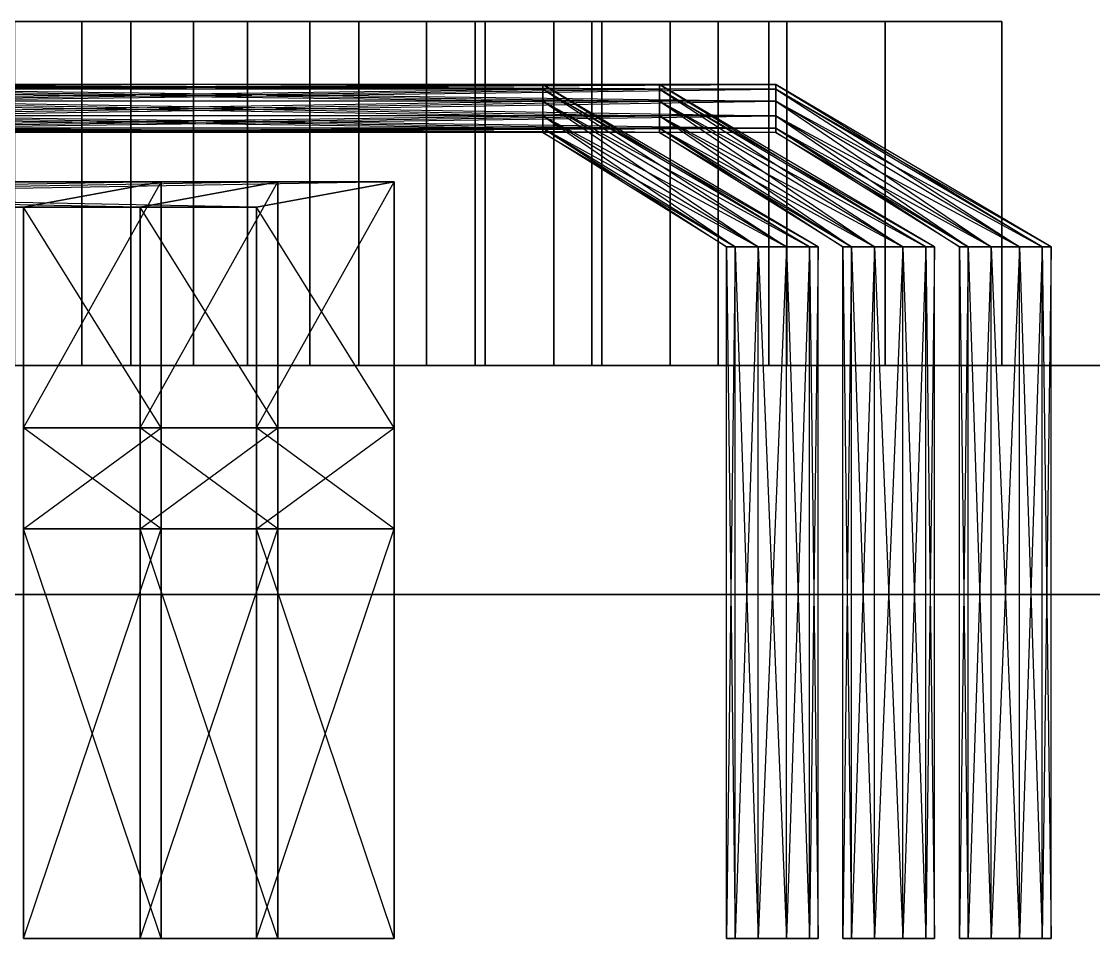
# Model space of a CAD drawing. Extents: x -2 to 217, y -2 to 10.
# Drawn here: x 198.086 to 202.761, y -2 to 2 of the extents above; entities that cross this region are included whole.
import ezdxf

# ---------------------------------------------------------------- set-up
doc = ezdxf.new("R2010")
doc.units = 0
doc.layers.add('UB3D', color=1, linetype='CONTINUOUS')

msp = doc.modelspace()

# ---------------------------------------------------------------- linework, layer by layer
at = {"layer": 'UB3D', "color": 251}
for points in [[(201.345166, 0.500101, -72.782168), (195.045166, 0.500101, -72.782168), (195.045166, 2.000101, -72.782168), (201.345166, 2.000101, -72.782168)], [(195.045166, 0.500101, -62.682168), (201.345166, 0.500101, -62.682168), (201.345166, 2.000101, -62.682168), (195.045166, 2.000101, -62.682168)], [(201.345166, 2.000101, -62.682168), (195.045166, 2.000101, -62.682168), (195.045166, 2.000101, -72.782168)], [(201.345166, 2.000101, -62.682168), (195.045166, 2.000101, -72.782168), (201.345166, 2.000101, -72.782168)], [(201.853166, 0.500101, -35.698168), (195.553166, 0.500101, -35.698168), (195.553166, 2.000101, -35.698168), (201.853166, 2.000101, -35.698168)], [(195.553166, 0.500101, -25.598168), (201.853166, 0.500101, -25.598168), (201.853166, 2.000101, -25.598168), (195.553166, 2.000101, -25.598168)], [(201.853166, 2.000101, -25.598168), (195.553166, 2.000101, -25.598168), (195.553166, 2.000101, -35.698168)], [(201.853166, 2.000101, -25.598168), (195.553166, 2.000101, -35.698168), (201.853166, 2.000101, -35.698168)], [(201.853166, 0.500101, 3.417832), (195.553166, 0.500101, 3.417832), (195.553166, 2.000101, 3.417832), (201.853166, 2.000101, 3.417832)], [(195.553166, 0.500101, 13.517832), (201.853166, 0.500101, 13.517832), (201.853166, 2.000101, 13.517832), (195.553166, 2.000101, 13.517832)], [(201.853166, 2.000101, 13.517832), (195.553166, 2.000101, 13.517832), (195.553166, 2.000101, 3.417832)], [(201.853166, 2.000101, 13.517832), (195.553166, 2.000101, 3.417832), (201.853166, 2.000101, 3.417832)], [(202.361166, 0.500101, 42.533832), (196.061166, 0.500101, 42.533832), (196.061166, 2.000101, 42.533832), (202.361166, 2.000101, 42.533832)], [(196.061166, 0.500101, 52.633832), (202.361166, 0.500101, 52.633832), (202.361166, 2.000101, 52.633832), (196.061166, 2.000101, 52.633832)], [(202.361166, 2.000101, 52.633832), (196.061166, 2.000101, 52.633832), (196.061166, 2.000101, 42.533832)], [(202.361166, 2.000101, 52.633832), (196.061166, 2.000101, 42.533832), (202.361166, 2.000101, 42.533832)], [(198.349678, 2, 49.24729), (198.349678, 0.5, 49.24729), (197.797708, 0.5, 48.69532), (197.797708, 2, 48.69532)], [(197.797708, 2, 46.472346), (197.797708, 0.5, 46.472346), (198.349678, 0.5, 45.920374), (198.349678, 2, 45.920374)], [(198.562864, 2, -28.685984), (198.562864, 0.5, -28.685984), (197.841678, 0.5, -28.98471), (197.841678, 2, -28.98471)], [(197.841678, 2, -32.311626), (197.841678, 0.5, -32.311626), (198.562864, 0.5, -32.61035), (198.562864, 2, -32.61035)], [(198.562864, 2, 10.430016), (198.562864, 0.5, 10.430016), (197.841678, 0.5, 10.13129), (197.841678, 2, 10.13129)], [(197.841678, 2, 6.804374), (197.841678, 0.5, 6.804374), (198.562864, 0.5, 6.50565), (198.562864, 2, 6.50565)], [(198.835468, 2, -65.769984), (198.835468, 0.5, -65.769984), (198.054864, 0.5, -65.769984), (198.054864, 2, -65.769984)], [(198.054864, 2, -69.69435), (198.054864, 0.5, -69.69435), (198.835468, 0.5, -69.69435), (198.835468, 2, -69.69435)], [(199.070864, 2, 49.546016), (199.070864, 0.5, 49.546016), (198.349678, 0.5, 49.24729), (198.349678, 2, 49.24729)], [(198.349678, 2, 45.920374), (198.349678, 0.5, 45.920374), (199.070864, 0.5, 45.62165), (199.070864, 2, 45.62165)], [(199.343468, 2, -28.685984), (199.343468, 0.5, -28.685984), (198.562864, 0.5, -28.685984), (198.562864, 2, -28.685984)], [(198.562864, 2, -32.61035), (198.562864, 0.5, -32.61035), (199.343468, 0.5, -32.61035), (199.343468, 2, -32.61035)], [(199.343468, 2, 10.430016), (199.343468, 0.5, 10.430016), (198.562864, 0.5, 10.430016), (198.562864, 2, 10.430016)], [(198.562864, 2, 6.50565), (198.562864, 0.5, 6.50565), (199.343468, 0.5, 6.50565), (199.343468, 2, 6.50565)], [(199.556652, 2, -66.06871), (199.556652, 0.5, -66.06871), (198.835468, 0.5, -65.769984), (198.835468, 2, -65.769984)], [(198.835468, 2, -69.69435), (198.835468, 0.5, -69.69435), (199.556652, 0.5, -69.395626), (199.556652, 2, -69.395626)], [(199.851468, 2, 49.546016), (199.851468, 0.5, 49.546016), (199.070864, 0.5, 49.546016), (199.070864, 2, 49.546016)], [(199.070864, 2, 45.62165), (199.070864, 0.5, 45.62165), (199.851468, 0.5, 45.62165), (199.851468, 2, 45.62165)], [(200.064652, 2, -28.98471), (200.064652, 0.5, -28.98471), (199.343468, 0.5, -28.685984), (199.343468, 2, -28.685984)], [(199.343468, 2, -32.61035), (199.343468, 0.5, -32.61035), (200.064652, 0.5, -32.311626), (200.064652, 2, -32.311626)], [(200.064652, 2, 10.13129), (200.064652, 0.5, 10.13129), (199.343468, 0.5, 10.430016), (199.343468, 2, 10.430016)], [(199.343468, 2, 6.50565), (199.343468, 0.5, 6.50565), (200.064652, 0.5, 6.804374), (200.064652, 2, 6.804374)], [(200.108624, 2, -66.62068), (200.108624, 0.5, -66.62068), (199.556652, 0.5, -66.06871), (199.556652, 2, -66.06871)], [(199.556652, 2, -69.395626), (199.556652, 0.5, -69.395626), (200.108624, 0.5, -68.843654), (200.108624, 2, -68.843654)], [(200.572652, 2, 49.24729), (200.572652, 0.5, 49.24729), (199.851468, 0.5, 49.546016), (199.851468, 2, 49.546016)], [(199.851468, 2, 45.62165), (199.851468, 0.5, 45.62165), (200.572652, 0.5, 45.920374), (200.572652, 2, 45.920374)], [(200.616624, 2, -29.53668), (200.616624, 0.5, -29.53668), (200.064652, 0.5, -28.98471), (200.064652, 2, -28.98471)], [(200.064652, 2, -32.311626), (200.064652, 0.5, -32.311626), (200.616624, 0.5, -31.759654), (200.616624, 2, -31.759654)], [(200.616624, 2, 9.57932), (200.616624, 0.5, 9.57932), (200.064652, 0.5, 10.13129), (200.064652, 2, 10.13129)], [(200.064652, 2, 6.804374), (200.064652, 0.5, 6.804374), (200.616624, 0.5, 7.356346), (200.616624, 2, 7.356346)], [(200.407348, 2, -67.341866), (200.407348, 0.5, -67.341866), (200.108624, 0.5, -66.62068), (200.108624, 2, -66.62068)], [(200.108624, 2, -68.843654), (200.108624, 0.5, -68.843654), (200.407348, 0.5, -68.12247), (200.407348, 2, -68.12247)], [(200.407348, 2, -68.12247), (200.407348, 0.5, -68.12247), (200.407348, 0.5, -67.341866), (200.407348, 2, -67.341866)], [(201.124624, 2, 48.69532), (201.124624, 0.5, 48.69532), (200.572652, 0.5, 49.24729), (200.572652, 2, 49.24729)], [(200.572652, 2, 45.920374), (200.572652, 0.5, 45.920374), (201.124624, 0.5, 46.472346), (201.124624, 2, 46.472346)], [(200.915348, 2, -30.257866), (200.915348, 0.5, -30.257866), (200.616624, 0.5, -29.53668), (200.616624, 2, -29.53668)], [(200.616624, 2, -31.759654), (200.616624, 0.5, -31.759654), (200.915348, 0.5, -31.03847), (200.915348, 2, -31.03847)], [(200.915348, 2, 8.858134), (200.915348, 0.5, 8.858134), (200.616624, 0.5, 9.57932), (200.616624, 2, 9.57932)], [(200.616624, 2, 7.356346), (200.616624, 0.5, 7.356346), (200.915348, 0.5, 8.07753), (200.915348, 2, 8.07753)], [(200.915348, 2, -31.03847), (200.915348, 0.5, -31.03847), (200.915348, 0.5, -30.257866), (200.915348, 2, -30.257866)], [(200.915348, 2, 8.07753), (200.915348, 0.5, 8.07753), (200.915348, 0.5, 8.858134), (200.915348, 2, 8.858134)], [(201.423348, 2, 47.974134), (201.423348, 0.5, 47.974134), (201.124624, 0.5, 48.69532), (201.124624, 2, 48.69532)], [(201.124624, 2, 46.472346), (201.124624, 0.5, 46.472346), (201.423348, 0.5, 47.19353), (201.423348, 2, 47.19353)], [(201.345166, 0.500101, -62.682168), (201.345166, 0.500101, -72.782168), (201.345166, 2.000101, -72.782168), (201.345166, 2.000101, -62.682168)], [(201.345166, 2.000101, -62.682168), (201.345166, 2.000101, -72.782168), (201.345166, 2.000101, -62.682168)], [(201.423348, 2, 47.19353), (201.423348, 0.5, 47.19353), (201.423348, 0.5, 47.974134), (201.423348, 2, 47.974134)], [(201.853166, 0.500101, -25.598168), (201.853166, 0.500101, -35.698168), (201.853166, 2.000101, -35.698168), (201.853166, 2.000101, -25.598168)], [(201.853166, 2.000101, -25.598168), (201.853166, 2.000101, -35.698168), (201.853166, 2.000101, -25.598168)], [(201.853166, 0.500101, 13.517832), (201.853166, 0.500101, 3.417832), (201.853166, 2.000101, 3.417832), (201.853166, 2.000101, 13.517832)], [(201.853166, 2.000101, 13.517832), (201.853166, 2.000101, 3.417832), (201.853166, 2.000101, 13.517832)], [(202.361166, 0.500101, 52.633832), (202.361166, 0.500101, 42.533832), (202.361166, 2.000101, 42.533832), (202.361166, 2.000101, 52.633832)], [(202.361166, 2.000101, 52.633832), (202.361166, 2.000101, 42.533832), (202.361166, 2.000101, 52.633832)], [(201.345166, 0.500101, -72.782168), (195.045166, 0.500101, -72.782168), (195.045166, 0.500101, -62.682168)], [(201.345166, 0.500101, -72.782168), (195.045166, 0.500101, -62.682168), (201.345166, 0.500101, -62.682168)], [(201.853166, 0.500101, -35.698168), (195.553166, 0.500101, -35.698168), (195.553166, 0.500101, -25.598168)], [(201.853166, 0.500101, -35.698168), (195.553166, 0.500101, -25.598168), (201.853166, 0.500101, -25.598168)], [(201.853166, 0.500101, 3.417832), (195.553166, 0.500101, 3.417832), (195.553166, 0.500101, 13.517832)], [(201.853166, 0.500101, 3.417832), (195.553166, 0.500101, 13.517832), (201.853166, 0.500101, 13.517832)], [(202.361166, 0.500101, 42.533832), (196.061166, 0.500101, 42.533832), (196.061166, 0.500101, 52.633832)], [(202.361166, 0.500101, 42.533832), (196.061166, 0.500101, 52.633832), (202.361166, 0.500101, 52.633832)], [(201.345166, 0.500101, -72.782168), (201.345166, 0.500101, -62.682168), (201.345166, 0.500101, -72.782168)], [(201.853166, 0.500101, -35.698168), (201.853166, 0.500101, -25.598168), (201.853166, 0.500101, -35.698168)], [(201.853166, 0.500101, 3.417832), (201.853166, 0.500101, 13.517832), (201.853166, 0.500101, 3.417832)], [(202.361166, 0.500101, 42.533832), (202.361166, 0.500101, 52.633832), (202.361166, 0.500101, 42.533832)]]:
    msp.add_3dface(points, dxfattribs=at)
at = {"layer": 'UB3D', "color": 254}
for points in [[(200.36, 1.705058, -75.8096), (196.36, 1.705058, -75.8096), (200.36, 1.725101, -75.692)], [(196.36, 1.705058, -75.8096), (200.36, 1.725101, -75.692), (196.36, 1.725101, -75.692)], [(200.36, 1.725101, -75.692), (196.36, 1.725101, -75.692), (200.36, 1.705058, -75.5744)], [(196.36, 1.725101, -75.692), (200.36, 1.705058, -75.5744), (196.36, 1.705058, -75.5744)], [(200.36, 1.652592, -75.8822), (196.36, 1.652592, -75.8822), (200.36, 1.705058, -75.8096)], [(196.36, 1.652592, -75.8822), (200.36, 1.705058, -75.8096), (196.36, 1.705058, -75.8096)], [(200.36, 1.705058, -75.5744), (196.36, 1.705058, -75.5744), (200.36, 1.652592, -75.5018)], [(196.36, 1.705058, -75.5744), (200.36, 1.652592, -75.5018), (196.36, 1.652592, -75.5018)], [(200.868, 1.705058, -38.7256), (196.868, 1.705058, -38.7256), (200.868, 1.725101, -38.608)], [(196.868, 1.705058, -38.7256), (200.868, 1.725101, -38.608), (196.868, 1.725101, -38.608)], [(200.868, 1.725101, -38.608), (196.868, 1.725101, -38.608), (200.868, 1.705058, -38.4904)], [(196.868, 1.725101, -38.608), (200.868, 1.705058, -38.4904), (196.868, 1.705058, -38.4904)], [(200.868, 1.705058, 0.3904), (196.868, 1.705058, 0.3904), (200.868, 1.725101, 0.508)], [(196.868, 1.705058, 0.3904), (200.868, 1.725101, 0.508), (196.868, 1.725101, 0.508)], [(200.868, 1.725101, 0.508), (196.868, 1.725101, 0.508), (200.868, 1.705058, 0.6256)], [(196.868, 1.725101, 0.508), (200.868, 1.705058, 0.6256), (196.868, 1.705058, 0.6256)], [(200.868, 1.652592, -38.7982), (196.868, 1.652592, -38.7982), (200.868, 1.705058, -38.7256)], [(196.868, 1.652592, -38.7982), (200.868, 1.705058, -38.7256), (196.868, 1.705058, -38.7256)], [(200.868, 1.705058, -38.4904), (196.868, 1.705058, -38.4904), (200.868, 1.652592, -38.4178)], [(196.868, 1.705058, -38.4904), (200.868, 1.652592, -38.4178), (196.868, 1.652592, -38.4178)], [(200.868, 1.652592, 0.3178), (196.868, 1.652592, 0.3178), (200.868, 1.705058, 0.3904)], [(196.868, 1.652592, 0.3178), (200.868, 1.705058, 0.3904), (196.868, 1.705058, 0.3904)], [(200.868, 1.705058, 0.6256), (196.868, 1.705058, 0.6256), (200.868, 1.652592, 0.6982)], [(196.868, 1.705058, 0.6256), (200.868, 1.652592, 0.6982), (196.868, 1.652592, 0.6982)], [(201.376, 1.705058, 39.5064), (197.376, 1.705058, 39.5064), (201.376, 1.725101, 39.624)], [(197.376, 1.705058, 39.5064), (201.376, 1.725101, 39.624), (197.376, 1.725101, 39.624)], [(201.376, 1.725101, 39.624), (197.376, 1.725101, 39.624), (201.376, 1.705058, 39.7416)], [(197.376, 1.725101, 39.624), (201.376, 1.705058, 39.7416), (197.376, 1.705058, 39.7416)], [(201.376, 1.652592, 39.4338), (197.376, 1.652592, 39.4338), (201.376, 1.705058, 39.5064)], [(197.376, 1.652592, 39.4338), (201.376, 1.705058, 39.5064), (197.376, 1.705058, 39.5064)], [(201.376, 1.705058, 39.7416), (197.376, 1.705058, 39.7416), (201.376, 1.652592, 39.8142)], [(197.376, 1.705058, 39.7416), (201.376, 1.652592, 39.8142), (197.376, 1.652592, 39.8142)], [(200.36, 1.705058, -75.8096), (201.56, 1.016807, -75.692), (200.36, 1.725101, -75.692)], [(201.56, 1.016807, -75.692), (200.36, 1.725101, -75.692), (201.5218, 1.016807, -75.5744)], [(200.36, 1.725101, -75.692), (201.5218, 1.016807, -75.5744), (200.36, 1.705058, -75.5744)], [(200.36, 1.652592, -75.8822), (201.5218, 1.016807, -75.8096), (200.36, 1.705058, -75.8096)], [(201.5218, 1.016807, -75.8096), (200.36, 1.705058, -75.8096), (201.56, 1.016807, -75.692)], [(201.5218, 1.016807, -75.5744), (200.36, 1.705058, -75.5744), (201.4218, 1.016807, -75.5018)], [(200.36, 1.705058, -75.5744), (201.4218, 1.016807, -75.5018), (200.36, 1.652592, -75.5018)], [(200.868, 1.705058, -38.7256), (202.068, 1.016807, -38.608), (200.868, 1.725101, -38.608)], [(202.068, 1.016807, -38.608), (200.868, 1.725101, -38.608), (202.0298, 1.016807, -38.4904)], [(200.868, 1.725101, -38.608), (202.0298, 1.016807, -38.4904), (200.868, 1.705058, -38.4904)], [(200.868, 1.705058, 0.3904), (202.068, 1.016807, 0.508), (200.868, 1.725101, 0.508)], [(202.068, 1.016807, 0.508), (200.868, 1.725101, 0.508), (202.0298, 1.016807, 0.6256)], [(200.868, 1.725101, 0.508), (202.0298, 1.016807, 0.6256), (200.868, 1.705058, 0.6256)], [(200.868, 1.652592, -38.7982), (202.0298, 1.016807, -38.7256), (200.868, 1.705058, -38.7256)], [(202.0298, 1.016807, -38.7256), (200.868, 1.705058, -38.7256), (202.068, 1.016807, -38.608)], [(202.0298, 1.016807, -38.4904), (200.868, 1.705058, -38.4904), (201.9298, 1.016807, -38.4178)], [(200.868, 1.705058, -38.4904), (201.9298, 1.016807, -38.4178), (200.868, 1.652592, -38.4178)], [(200.868, 1.652592, 0.3178), (202.0298, 1.016807, 0.3904), (200.868, 1.705058, 0.3904)], [(202.0298, 1.016807, 0.3904), (200.868, 1.705058, 0.3904), (202.068, 1.016807, 0.508)], [(202.0298, 1.016807, 0.6256), (200.868, 1.705058, 0.6256), (201.9298, 1.016807, 0.6982)], [(200.868, 1.705058, 0.6256), (201.9298, 1.016807, 0.6982), (200.868, 1.652592, 0.6982)], [(201.376, 1.705058, 39.5064), (202.576, 1.016807, 39.624), (201.376, 1.725101, 39.624)], [(202.576, 1.016807, 39.624), (201.376, 1.725101, 39.624), (202.5378, 1.016807, 39.7416)], [(201.376, 1.725101, 39.624), (202.5378, 1.016807, 39.7416), (201.376, 1.705058, 39.7416)], [(201.376, 1.652592, 39.4338), (202.5378, 1.016807, 39.5064), (201.376, 1.705058, 39.5064)], [(202.5378, 1.016807, 39.5064), (201.376, 1.705058, 39.5064), (202.576, 1.016807, 39.624)], [(202.5378, 1.016807, 39.7416), (201.376, 1.705058, 39.7416), (202.4378, 1.016807, 39.8142)], [(201.376, 1.705058, 39.7416), (202.4378, 1.016807, 39.8142), (201.376, 1.652592, 39.8142)], [(200.36, 1.587744, -75.8822), (196.36, 1.587744, -75.8822), (200.36, 1.652592, -75.8822)], [(196.36, 1.587744, -75.8822), (200.36, 1.652592, -75.8822), (196.36, 1.652592, -75.8822)], [(200.36, 1.652592, -75.5018), (196.36, 1.652592, -75.5018), (200.36, 1.587744, -75.5018)], [(196.36, 1.652592, -75.5018), (200.36, 1.587744, -75.5018), (196.36, 1.587744, -75.5018)], [(200.868, 1.587744, -38.7982), (196.868, 1.587744, -38.7982), (200.868, 1.652592, -38.7982)], [(196.868, 1.587744, -38.7982), (200.868, 1.652592, -38.7982), (196.868, 1.652592, -38.7982)], [(200.868, 1.652592, -38.4178), (196.868, 1.652592, -38.4178), (200.868, 1.587744, -38.4178)], [(196.868, 1.652592, -38.4178), (200.868, 1.587744, -38.4178), (196.868, 1.587744, -38.4178)], [(200.868, 1.587744, 0.3178), (196.868, 1.587744, 0.3178), (200.868, 1.652592, 0.3178)], [(196.868, 1.587744, 0.3178), (200.868, 1.652592, 0.3178), (196.868, 1.652592, 0.3178)], [(200.868, 1.652592, 0.6982), (196.868, 1.652592, 0.6982), (200.868, 1.587744, 0.6982)], [(196.868, 1.652592, 0.6982), (200.868, 1.587744, 0.6982), (196.868, 1.587744, 0.6982)], [(201.376, 1.587744, 39.4338), (197.376, 1.587744, 39.4338), (201.376, 1.652592, 39.4338)], [(197.376, 1.587744, 39.4338), (201.376, 1.652592, 39.4338), (197.376, 1.652592, 39.4338)], [(201.376, 1.652592, 39.8142), (197.376, 1.652592, 39.8142), (201.376, 1.587744, 39.8142)], [(197.376, 1.652592, 39.8142), (201.376, 1.587744, 39.8142), (197.376, 1.587744, 39.8142)], [(200.36, 1.587744, -75.8822), (201.4218, 1.016807, -75.8822), (200.36, 1.652592, -75.8822)], [(201.4218, 1.016807, -75.8822), (200.36, 1.652592, -75.8822), (201.5218, 1.016807, -75.8096)], [(201.4218, 1.016807, -75.5018), (200.36, 1.652592, -75.5018), (201.2982, 1.016807, -75.5018)], [(200.36, 1.652592, -75.5018), (201.2982, 1.016807, -75.5018), (200.36, 1.587744, -75.5018)], [(200.868, 1.587744, -38.7982), (201.9298, 1.016807, -38.7982), (200.868, 1.652592, -38.7982)], [(201.9298, 1.016807, -38.7982), (200.868, 1.652592, -38.7982), (202.0298, 1.016807, -38.7256)], [(201.9298, 1.016807, -38.4178), (200.868, 1.652592, -38.4178), (201.8062, 1.016807, -38.4178)], [(200.868, 1.652592, -38.4178), (201.8062, 1.016807, -38.4178), (200.868, 1.587744, -38.4178)], [(200.868, 1.587744, 0.3178), (201.9298, 1.016807, 0.3178), (200.868, 1.652592, 0.3178)], [(201.9298, 1.016807, 0.3178), (200.868, 1.652592, 0.3178), (202.0298, 1.016807, 0.3904)], [(201.9298, 1.016807, 0.6982), (200.868, 1.652592, 0.6982), (201.8062, 1.016807, 0.6982)], [(200.868, 1.652592, 0.6982), (201.8062, 1.016807, 0.6982), (200.868, 1.587744, 0.6982)], [(201.376, 1.587744, 39.4338), (202.4378, 1.016807, 39.4338), (201.376, 1.652592, 39.4338)], [(202.4378, 1.016807, 39.4338), (201.376, 1.652592, 39.4338), (202.5378, 1.016807, 39.5064)], [(202.4378, 1.016807, 39.8142), (201.376, 1.652592, 39.8142), (202.3142, 1.016807, 39.8142)], [(201.376, 1.652592, 39.8142), (202.3142, 1.016807, 39.8142), (201.376, 1.587744, 39.8142)], [(200.36, 1.535278, -75.8096), (196.36, 1.535278, -75.8096), (200.36, 1.587744, -75.8822)], [(196.36, 1.535278, -75.8096), (200.36, 1.587744, -75.8822), (196.36, 1.587744, -75.8822)], [(200.36, 1.587744, -75.5018), (196.36, 1.587744, -75.5018), (200.36, 1.535278, -75.5744)], [(196.36, 1.587744, -75.5018), (200.36, 1.535278, -75.5744), (196.36, 1.535278, -75.5744)], [(200.868, 1.535278, -38.7256), (196.868, 1.535278, -38.7256), (200.868, 1.587744, -38.7982)], [(196.868, 1.535278, -38.7256), (200.868, 1.587744, -38.7982), (196.868, 1.587744, -38.7982)], [(200.868, 1.587744, -38.4178), (196.868, 1.587744, -38.4178), (200.868, 1.535278, -38.4904)], [(196.868, 1.587744, -38.4178), (200.868, 1.535278, -38.4904), (196.868, 1.535278, -38.4904)], [(200.868, 1.535278, 0.3904), (196.868, 1.535278, 0.3904), (200.868, 1.587744, 0.3178)], [(196.868, 1.535278, 0.3904), (200.868, 1.587744, 0.3178), (196.868, 1.587744, 0.3178)], [(200.868, 1.587744, 0.6982), (196.868, 1.587744, 0.6982), (200.868, 1.535278, 0.6256)], [(196.868, 1.587744, 0.6982), (200.868, 1.535278, 0.6256), (196.868, 1.535278, 0.6256)], [(201.376, 1.535278, 39.5064), (197.376, 1.535278, 39.5064), (201.376, 1.587744, 39.4338)], [(197.376, 1.535278, 39.5064), (201.376, 1.587744, 39.4338), (197.376, 1.587744, 39.4338)], [(201.376, 1.587744, 39.8142), (197.376, 1.587744, 39.8142), (201.376, 1.535278, 39.7416)], [(197.376, 1.587744, 39.8142), (201.376, 1.535278, 39.7416), (197.376, 1.535278, 39.7416)], [(200.36, 1.535278, -75.8096), (201.2982, 1.016807, -75.8822), (200.36, 1.587744, -75.8822)], [(201.2982, 1.016807, -75.8822), (200.36, 1.587744, -75.8822), (201.4218, 1.016807, -75.8822)], [(201.2982, 1.016807, -75.5018), (200.36, 1.587744, -75.5018), (201.1982, 1.016807, -75.5744)], [(200.36, 1.587744, -75.5018), (201.1982, 1.016807, -75.5744), (200.36, 1.535278, -75.5744)], [(200.868, 1.535278, -38.7256), (201.8062, 1.016807, -38.7982), (200.868, 1.587744, -38.7982)], [(201.8062, 1.016807, -38.7982), (200.868, 1.587744, -38.7982), (201.9298, 1.016807, -38.7982)], [(201.8062, 1.016807, -38.4178), (200.868, 1.587744, -38.4178), (201.7062, 1.016807, -38.4904)], [(200.868, 1.587744, -38.4178), (201.7062, 1.016807, -38.4904), (200.868, 1.535278, -38.4904)], [(200.868, 1.535278, 0.3904), (201.8062, 1.016807, 0.3178), (200.868, 1.587744, 0.3178)], [(201.8062, 1.016807, 0.3178), (200.868, 1.587744, 0.3178), (201.9298, 1.016807, 0.3178)], [(201.8062, 1.016807, 0.6982), (200.868, 1.587744, 0.6982), (201.7062, 1.016807, 0.6256)], [(200.868, 1.587744, 0.6982), (201.7062, 1.016807, 0.6256), (200.868, 1.535278, 0.6256)], [(201.376, 1.535278, 39.5064), (202.3142, 1.016807, 39.4338), (201.376, 1.587744, 39.4338)], [(202.3142, 1.016807, 39.4338), (201.376, 1.587744, 39.4338), (202.4378, 1.016807, 39.4338)], [(202.3142, 1.016807, 39.8142), (201.376, 1.587744, 39.8142), (202.2142, 1.016807, 39.7416)], [(201.376, 1.587744, 39.8142), (202.2142, 1.016807, 39.7416), (201.376, 1.535278, 39.7416)], [(200.36, 1.515236, -75.692), (196.36, 1.515236, -75.692), (200.36, 1.535278, -75.8096)], [(196.36, 1.515236, -75.692), (200.36, 1.535278, -75.8096), (196.36, 1.535278, -75.8096)], [(200.36, 1.535278, -75.5744), (196.36, 1.535278, -75.5744), (200.36, 1.515236, -75.692)], [(196.36, 1.535278, -75.5744), (200.36, 1.515236, -75.692), (196.36, 1.515236, -75.692)], [(200.868, 1.515236, -38.608), (196.868, 1.515236, -38.608), (200.868, 1.535278, -38.7256)], [(196.868, 1.515236, -38.608), (200.868, 1.535278, -38.7256), (196.868, 1.535278, -38.7256)], [(200.868, 1.535278, -38.4904), (196.868, 1.535278, -38.4904), (200.868, 1.515236, -38.608)], [(196.868, 1.535278, -38.4904), (200.868, 1.515236, -38.608), (196.868, 1.515236, -38.608)], [(200.868, 1.515236, 0.508), (196.868, 1.515236, 0.508), (200.868, 1.535278, 0.3904)], [(196.868, 1.515236, 0.508), (200.868, 1.535278, 0.3904), (196.868, 1.535278, 0.3904)], [(200.868, 1.535278, 0.6256), (196.868, 1.535278, 0.6256), (200.868, 1.515236, 0.508)], [(196.868, 1.535278, 0.6256), (200.868, 1.515236, 0.508), (196.868, 1.515236, 0.508)], [(201.376, 1.515236, 39.624), (197.376, 1.515236, 39.624), (201.376, 1.535278, 39.5064)], [(197.376, 1.515236, 39.624), (201.376, 1.535278, 39.5064), (197.376, 1.535278, 39.5064)], [(201.376, 1.535278, 39.7416), (197.376, 1.535278, 39.7416), (201.376, 1.515236, 39.624)], [(197.376, 1.535278, 39.7416), (201.376, 1.515236, 39.624), (197.376, 1.515236, 39.624)], [(200.36, 1.515236, -75.692), (201.1982, 1.016807, -75.692), (200.36, 1.535278, -75.8096)], [(201.1982, 1.016807, -75.692), (200.36, 1.535278, -75.8096), (201.2982, 1.016807, -75.8822)], [(201.1982, 1.016807, -75.5744), (200.36, 1.535278, -75.5744), (201.16, 1.016807, -75.692)], [(200.36, 1.535278, -75.5744), (201.16, 1.016807, -75.692), (200.36, 1.515236, -75.692)], [(201.16, 1.016807, -75.692), (200.36, 1.515236, -75.692), (201.1982, 1.016807, -75.692)], [(200.868, 1.515236, -38.608), (201.7062, 1.016807, -38.608), (200.868, 1.535278, -38.7256)], [(201.7062, 1.016807, -38.608), (200.868, 1.535278, -38.7256), (201.8062, 1.016807, -38.7982)], [(201.7062, 1.016807, -38.4904), (200.868, 1.535278, -38.4904), (201.668, 1.016807, -38.608)], [(200.868, 1.535278, -38.4904), (201.668, 1.016807, -38.608), (200.868, 1.515236, -38.608)], [(200.868, 1.515236, 0.508), (201.7062, 1.016807, 0.508), (200.868, 1.535278, 0.3904)], [(201.7062, 1.016807, 0.508), (200.868, 1.535278, 0.3904), (201.8062, 1.016807, 0.3178)], [(201.7062, 1.016807, 0.6256), (200.868, 1.535278, 0.6256), (201.668, 1.016807, 0.508)], [(200.868, 1.535278, 0.6256), (201.668, 1.016807, 0.508), (200.868, 1.515236, 0.508)], [(201.668, 1.016807, -38.608), (200.868, 1.515236, -38.608), (201.7062, 1.016807, -38.608)], [(201.668, 1.016807, 0.508), (200.868, 1.515236, 0.508), (201.7062, 1.016807, 0.508)], [(201.376, 1.515236, 39.624), (202.2142, 1.016807, 39.624), (201.376, 1.535278, 39.5064)], [(202.2142, 1.016807, 39.624), (201.376, 1.535278, 39.5064), (202.3142, 1.016807, 39.4338)], [(202.2142, 1.016807, 39.7416), (201.376, 1.535278, 39.7416), (202.176, 1.016807, 39.624)], [(201.376, 1.535278, 39.7416), (202.176, 1.016807, 39.624), (201.376, 1.515236, 39.624)], [(202.176, 1.016807, 39.624), (201.376, 1.515236, 39.624), (202.2142, 1.016807, 39.624)], [(198.695166, 1.3001, -67.349668), (198.695166, 1.3001, -68.074668), (192.395166, 1.3001, -67.349668)], [(198.695166, 1.3001, -68.074668), (192.395166, 1.3001, -67.349668), (192.395166, 1.3001, -68.074668)], [(198.095166, 1.190097, -67.349668), (198.695166, 1.3001, -67.349668), (192.395166, 1.190097, -67.349668)], [(198.695166, 1.3001, -67.349668), (192.395166, 1.190097, -67.349668), (192.395166, 1.3001, -67.349668)], [(198.695166, 1.3001, -68.074668), (198.095166, 1.190097, -68.074668), (192.395166, 1.3001, -68.074668)], [(198.095166, 1.190097, -68.074668), (192.395166, 1.3001, -68.074668), (192.395166, 1.190097, -68.074668)], [(199.203166, 1.3001, -30.265668), (199.203166, 1.3001, -30.990668), (192.903166, 1.3001, -30.265668)], [(199.203166, 1.3001, -30.990668), (192.903166, 1.3001, -30.265668), (192.903166, 1.3001, -30.990668)], [(198.603166, 1.190097, -30.265668), (199.203166, 1.3001, -30.265668), (192.903166, 1.190097, -30.265668)], [(199.203166, 1.3001, -30.265668), (192.903166, 1.190097, -30.265668), (192.903166, 1.3001, -30.265668)], [(199.203166, 1.3001, -30.990668), (198.603166, 1.190097, -30.990668), (192.903166, 1.3001, -30.990668)], [(198.603166, 1.190097, -30.990668), (192.903166, 1.3001, -30.990668), (192.903166, 1.190097, -30.990668)], [(199.203166, 1.3001, 8.850332), (199.203166, 1.3001, 8.125332), (192.903166, 1.3001, 8.850332)], [(199.203166, 1.3001, 8.125332), (192.903166, 1.3001, 8.850332), (192.903166, 1.3001, 8.125332)], [(198.603166, 1.190097, 8.850332), (199.203166, 1.3001, 8.850332), (192.903166, 1.190097, 8.850332)], [(199.203166, 1.3001, 8.850332), (192.903166, 1.190097, 8.850332), (192.903166, 1.3001, 8.850332)], [(199.203166, 1.3001, 8.125332), (198.603166, 1.190097, 8.125332), (192.903166, 1.3001, 8.125332)], [(198.603166, 1.190097, 8.125332), (192.903166, 1.3001, 8.125332), (192.903166, 1.190097, 8.125332)], [(199.711166, 1.3001, 47.966332), (199.711166, 1.3001, 47.241332), (193.411166, 1.3001, 47.966332)], [(199.711166, 1.3001, 47.241332), (193.411166, 1.3001, 47.966332), (193.411166, 1.3001, 47.241332)], [(199.111166, 1.190097, 47.966332), (199.711166, 1.3001, 47.966332), (193.411166, 1.190097, 47.966332)], [(199.711166, 1.3001, 47.966332), (193.411166, 1.190097, 47.966332), (193.411166, 1.3001, 47.966332)], [(199.711166, 1.3001, 47.241332), (199.111166, 1.190097, 47.241332), (193.411166, 1.3001, 47.241332)], [(199.111166, 1.190097, 47.241332), (193.411166, 1.3001, 47.241332), (193.411166, 1.190097, 47.241332)], [(198.695166, 0.227569, -67.349668), (198.095166, 1.190097, -67.349668), (198.695166, 1.3001, -67.349668)], [(198.695166, 0.227569, -68.074668), (198.095166, 0.227569, -68.074668), (198.695166, 1.3001, -68.074668)], [(198.095166, 0.227569, -68.074668), (198.695166, 1.3001, -68.074668), (198.095166, 1.190097, -68.074668)], [(199.203166, 0.227569, -30.265668), (198.603166, 1.190097, -30.265668), (199.203166, 1.3001, -30.265668)], [(199.203166, 0.227569, -30.990668), (198.603166, 0.227569, -30.990668), (199.203166, 1.3001, -30.990668)], [(198.603166, 0.227569, -30.990668), (199.203166, 1.3001, -30.990668), (198.603166, 1.190097, -30.990668)], [(199.203166, 0.227569, 8.850332), (198.603166, 1.190097, 8.850332), (199.203166, 1.3001, 8.850332)], [(199.203166, 0.227569, 8.125332), (198.603166, 0.227569, 8.125332), (199.203166, 1.3001, 8.125332)], [(198.603166, 0.227569, 8.125332), (199.203166, 1.3001, 8.125332), (198.603166, 1.190097, 8.125332)], [(198.695166, 0.227569, -67.349668), (198.695166, 0.227569, -68.074668), (198.695166, 1.3001, -67.349668)], [(198.695166, 0.227569, -68.074668), (198.695166, 1.3001, -67.349668), (198.695166, 1.3001, -68.074668)], [(199.711166, 0.227569, 47.966332), (199.111166, 1.190097, 47.966332), (199.711166, 1.3001, 47.966332)], [(199.711166, 0.227569, 47.241332), (199.111166, 0.227569, 47.241332), (199.711166, 1.3001, 47.241332)], [(199.111166, 0.227569, 47.241332), (199.711166, 1.3001, 47.241332), (199.111166, 1.190097, 47.241332)], [(199.203166, 0.227569, -30.265668), (199.203166, 0.227569, -30.990668), (199.203166, 1.3001, -30.265668)], [(199.203166, 0.227569, -30.990668), (199.203166, 1.3001, -30.265668), (199.203166, 1.3001, -30.990668)], [(199.203166, 0.227569, 8.850332), (199.203166, 0.227569, 8.125332), (199.203166, 1.3001, 8.850332)], [(199.203166, 0.227569, 8.125332), (199.203166, 1.3001, 8.850332), (199.203166, 1.3001, 8.125332)], [(199.711166, 0.227569, 47.966332), (199.711166, 0.227569, 47.241332), (199.711166, 1.3001, 47.966332)], [(199.711166, 0.227569, 47.241332), (199.711166, 1.3001, 47.966332), (199.711166, 1.3001, 47.241332)], [(192.395166, 1.190097, -67.349668), (192.395166, 1.190097, -68.074668), (198.095166, 1.190097, -67.349668)], [(192.395166, 1.190097, -68.074668), (198.095166, 1.190097, -67.349668), (198.095166, 1.190097, -68.074668)], [(192.903166, 1.190097, -30.265668), (192.903166, 1.190097, -30.990668), (198.603166, 1.190097, -30.265668)], [(192.903166, 1.190097, -30.990668), (198.603166, 1.190097, -30.265668), (198.603166, 1.190097, -30.990668)], [(192.903166, 1.190097, 8.850332), (192.903166, 1.190097, 8.125332), (198.603166, 1.190097, 8.850332)], [(192.903166, 1.190097, 8.125332), (198.603166, 1.190097, 8.850332), (198.603166, 1.190097, 8.125332)], [(193.411166, 1.190097, 47.966332), (193.411166, 1.190097, 47.241332), (199.111166, 1.190097, 47.966332)], [(193.411166, 1.190097, 47.241332), (199.111166, 1.190097, 47.966332), (199.111166, 1.190097, 47.241332)], [(198.095166, 1.190097, -67.349668), (198.095166, 1.190097, -68.074668), (198.095166, 0.227569, -67.349668)], [(198.095166, 1.190097, -68.074668), (198.095166, 0.227569, -67.349668), (198.095166, 0.227569, -68.074668)], [(198.095166, 0.227569, -67.349668), (198.695166, 0.227569, -67.349668), (198.095166, 1.190097, -67.349668)], [(198.603166, 1.190097, -30.265668), (198.603166, 1.190097, -30.990668), (198.603166, 0.227569, -30.265668)], [(198.603166, 1.190097, -30.990668), (198.603166, 0.227569, -30.265668), (198.603166, 0.227569, -30.990668)], [(198.603166, 0.227569, -30.265668), (199.203166, 0.227569, -30.265668), (198.603166, 1.190097, -30.265668)], [(198.603166, 1.190097, 8.850332), (198.603166, 1.190097, 8.125332), (198.603166, 0.227569, 8.850332)], [(198.603166, 1.190097, 8.125332), (198.603166, 0.227569, 8.850332), (198.603166, 0.227569, 8.125332)], [(198.603166, 0.227569, 8.850332), (199.203166, 0.227569, 8.850332), (198.603166, 1.190097, 8.850332)], [(199.111166, 1.190097, 47.966332), (199.111166, 1.190097, 47.241332), (199.111166, 0.227569, 47.966332)], [(199.111166, 1.190097, 47.241332), (199.111166, 0.227569, 47.966332), (199.111166, 0.227569, 47.241332)], [(199.111166, 0.227569, 47.966332), (199.711166, 0.227569, 47.966332), (199.111166, 1.190097, 47.966332)], [(201.16, -2, -75.692), (201.16, 1.016807, -75.692), (201.1982, -2, -75.8096)], [(201.16, 1.016807, -75.692), (201.1982, -2, -75.8096), (201.1982, 1.016807, -75.692)], [(201.1982, -2, -75.5744), (201.1982, 1.016807, -75.5744), (201.16, -2, -75.692)], [(201.1982, 1.016807, -75.5744), (201.16, -2, -75.692), (201.16, 1.016807, -75.692)], [(201.1982, -2, -75.8096), (201.1982, 1.016807, -75.692), (201.2982, -2, -75.8822)], [(201.1982, 1.016807, -75.692), (201.2982, -2, -75.8822), (201.2982, 1.016807, -75.8822)], [(201.2982, -2, -75.5018), (201.2982, 1.016807, -75.5018), (201.1982, -2, -75.5744)], [(201.2982, 1.016807, -75.5018), (201.1982, -2, -75.5744), (201.1982, 1.016807, -75.5744)], [(201.2982, -2, -75.8822), (201.2982, 1.016807, -75.8822), (201.4218, -2, -75.8822)], [(201.2982, 1.016807, -75.8822), (201.4218, -2, -75.8822), (201.4218, 1.016807, -75.8822)], [(201.4218, -2, -75.5018), (201.4218, 1.016807, -75.5018), (201.2982, -2, -75.5018)], [(201.4218, 1.016807, -75.5018), (201.2982, -2, -75.5018), (201.2982, 1.016807, -75.5018)], [(201.4218, -2, -75.8822), (201.4218, 1.016807, -75.8822), (201.5218, -2, -75.8096)], [(201.4218, 1.016807, -75.8822), (201.5218, -2, -75.8096), (201.5218, 1.016807, -75.8096)], [(201.5218, -2, -75.5744), (201.5218, 1.016807, -75.5744), (201.4218, -2, -75.5018)], [(201.5218, 1.016807, -75.5744), (201.4218, -2, -75.5018), (201.4218, 1.016807, -75.5018)], [(201.5218, -2, -75.8096), (201.5218, 1.016807, -75.8096), (201.56, -2, -75.692)], [(201.5218, 1.016807, -75.8096), (201.56, -2, -75.692), (201.56, 1.016807, -75.692)], [(201.56, -2, -75.692), (201.56, 1.016807, -75.692), (201.5218, -2, -75.5744)], [(201.56, 1.016807, -75.692), (201.5218, -2, -75.5744), (201.5218, 1.016807, -75.5744)], [(201.668, -2, -38.608), (201.668, 1.016807, -38.608), (201.7062, -2, -38.7256)], [(201.668, 1.016807, -38.608), (201.7062, -2, -38.7256), (201.7062, 1.016807, -38.608)], [(201.7062, -2, -38.4904), (201.7062, 1.016807, -38.4904), (201.668, -2, -38.608)], [(201.7062, 1.016807, -38.4904), (201.668, -2, -38.608), (201.668, 1.016807, -38.608)], [(201.668, -2, 0.508), (201.668, 1.016807, 0.508), (201.7062, -2, 0.3904)], [(201.668, 1.016807, 0.508), (201.7062, -2, 0.3904), (201.7062, 1.016807, 0.508)], [(201.7062, -2, 0.6256), (201.7062, 1.016807, 0.6256), (201.668, -2, 0.508)], [(201.7062, 1.016807, 0.6256), (201.668, -2, 0.508), (201.668, 1.016807, 0.508)], [(201.7062, -2, -38.7256), (201.7062, 1.016807, -38.608), (201.8062, -2, -38.7982)], [(201.7062, 1.016807, -38.608), (201.8062, -2, -38.7982), (201.8062, 1.016807, -38.7982)], [(201.8062, -2, -38.4178), (201.8062, 1.016807, -38.4178), (201.7062, -2, -38.4904)], [(201.8062, 1.016807, -38.4178), (201.7062, -2, -38.4904), (201.7062, 1.016807, -38.4904)], [(201.7062, -2, 0.3904), (201.7062, 1.016807, 0.508), (201.8062, -2, 0.3178)], [(201.7062, 1.016807, 0.508), (201.8062, -2, 0.3178), (201.8062, 1.016807, 0.3178)], [(201.8062, -2, 0.6982), (201.8062, 1.016807, 0.6982), (201.7062, -2, 0.6256)], [(201.8062, 1.016807, 0.6982), (201.7062, -2, 0.6256), (201.7062, 1.016807, 0.6256)], [(201.8062, -2, -38.7982), (201.8062, 1.016807, -38.7982), (201.9298, -2, -38.7982)], [(201.8062, 1.016807, -38.7982), (201.9298, -2, -38.7982), (201.9298, 1.016807, -38.7982)], [(201.9298, -2, -38.4178), (201.9298, 1.016807, -38.4178), (201.8062, -2, -38.4178)], [(201.9298, 1.016807, -38.4178), (201.8062, -2, -38.4178), (201.8062, 1.016807, -38.4178)], [(201.8062, -2, 0.3178), (201.8062, 1.016807, 0.3178), (201.9298, -2, 0.3178)], [(201.8062, 1.016807, 0.3178), (201.9298, -2, 0.3178), (201.9298, 1.016807, 0.3178)], [(201.9298, -2, 0.6982), (201.9298, 1.016807, 0.6982), (201.8062, -2, 0.6982)], [(201.9298, 1.016807, 0.6982), (201.8062, -2, 0.6982), (201.8062, 1.016807, 0.6982)], [(201.9298, -2, -38.7982), (201.9298, 1.016807, -38.7982), (202.0298, -2, -38.7256)], [(201.9298, 1.016807, -38.7982), (202.0298, -2, -38.7256), (202.0298, 1.016807, -38.7256)], [(202.0298, -2, -38.4904), (202.0298, 1.016807, -38.4904), (201.9298, -2, -38.4178)], [(202.0298, 1.016807, -38.4904), (201.9298, -2, -38.4178), (201.9298, 1.016807, -38.4178)], [(201.9298, -2, 0.3178), (201.9298, 1.016807, 0.3178), (202.0298, -2, 0.3904)], [(201.9298, 1.016807, 0.3178), (202.0298, -2, 0.3904), (202.0298, 1.016807, 0.3904)], [(202.0298, -2, 0.6256), (202.0298, 1.016807, 0.6256), (201.9298, -2, 0.6982)], [(202.0298, 1.016807, 0.6256), (201.9298, -2, 0.6982), (201.9298, 1.016807, 0.6982)], [(202.0298, -2, -38.7256), (202.0298, 1.016807, -38.7256), (202.068, -2, -38.608)], [(202.0298, 1.016807, -38.7256), (202.068, -2, -38.608), (202.068, 1.016807, -38.608)], [(202.068, -2, -38.608), (202.068, 1.016807, -38.608), (202.0298, -2, -38.4904)], [(202.068, 1.016807, -38.608), (202.0298, -2, -38.4904), (202.0298, 1.016807, -38.4904)], [(202.0298, -2, 0.3904), (202.0298, 1.016807, 0.3904), (202.068, -2, 0.508)], [(202.0298, 1.016807, 0.3904), (202.068, -2, 0.508), (202.068, 1.016807, 0.508)], [(202.068, -2, 0.508), (202.068, 1.016807, 0.508), (202.0298, -2, 0.6256)], [(202.068, 1.016807, 0.508), (202.0298, -2, 0.6256), (202.0298, 1.016807, 0.6256)], [(202.176, -2, 39.624), (202.176, 1.016807, 39.624), (202.2142, -2, 39.5064)], [(202.176, 1.016807, 39.624), (202.2142, -2, 39.5064), (202.2142, 1.016807, 39.624)], [(202.2142, -2, 39.7416), (202.2142, 1.016807, 39.7416), (202.176, -2, 39.624)], [(202.2142, 1.016807, 39.7416), (202.176, -2, 39.624), (202.176, 1.016807, 39.624)], [(202.2142, -2, 39.5064), (202.2142, 1.016807, 39.624), (202.3142, -2, 39.4338)], [(202.2142, 1.016807, 39.624), (202.3142, -2, 39.4338), (202.3142, 1.016807, 39.4338)], [(202.3142, -2, 39.8142), (202.3142, 1.016807, 39.8142), (202.2142, -2, 39.7416)], [(202.3142, 1.016807, 39.8142), (202.2142, -2, 39.7416), (202.2142, 1.016807, 39.7416)], [(202.3142, -2, 39.4338), (202.3142, 1.016807, 39.4338), (202.4378, -2, 39.4338)], [(202.3142, 1.016807, 39.4338), (202.4378, -2, 39.4338), (202.4378, 1.016807, 39.4338)], [(202.4378, -2, 39.8142), (202.4378, 1.016807, 39.8142), (202.3142, -2, 39.8142)], [(202.4378, 1.016807, 39.8142), (202.3142, -2, 39.8142), (202.3142, 1.016807, 39.8142)], [(202.4378, -2, 39.4338), (202.4378, 1.016807, 39.4338), (202.5378, -2, 39.5064)], [(202.4378, 1.016807, 39.4338), (202.5378, -2, 39.5064), (202.5378, 1.016807, 39.5064)], [(202.5378, -2, 39.7416), (202.5378, 1.016807, 39.7416), (202.4378, -2, 39.8142)], [(202.5378, 1.016807, 39.7416), (202.4378, -2, 39.8142), (202.4378, 1.016807, 39.8142)], [(202.5378, -2, 39.5064), (202.5378, 1.016807, 39.5064), (202.576, -2, 39.624)], [(202.5378, 1.016807, 39.5064), (202.576, -2, 39.624), (202.576, 1.016807, 39.624)], [(202.576, -2, 39.624), (202.576, 1.016807, 39.624), (202.5378, -2, 39.7416)], [(202.576, 1.016807, 39.624), (202.5378, -2, 39.7416), (202.5378, 1.016807, 39.7416)], [(198.095166, 0.227569, -67.349668), (198.095166, 0.227569, -68.074668), (198.095166, -0.212445, -67.612168)], [(198.095166, 0.227569, -68.074668), (198.095166, -0.212445, -67.612168), (198.095166, -0.212445, -67.812168)], [(198.095166, -0.212445, -67.612168), (198.695166, -0.212445, -67.612168), (198.095166, 0.227569, -67.349668)], [(198.695166, -0.212445, -67.612168), (198.095166, 0.227569, -67.349668), (198.695166, 0.227569, -67.349668)], [(198.695166, -0.212445, -67.812168), (198.095166, -0.212445, -67.812168), (198.695166, 0.227569, -68.074668)], [(198.095166, -0.212445, -67.812168), (198.695166, 0.227569, -68.074668), (198.095166, 0.227569, -68.074668)], [(198.603166, 0.227569, -30.265668), (198.603166, 0.227569, -30.990668), (198.603166, -0.212445, -30.528168)], [(198.603166, 0.227569, -30.990668), (198.603166, -0.212445, -30.528168), (198.603166, -0.212445, -30.728168)], [(198.603166, -0.212445, -30.528168), (199.203166, -0.212445, -30.528168), (198.603166, 0.227569, -30.265668)], [(199.203166, -0.212445, -30.528168), (198.603166, 0.227569, -30.265668), (199.203166, 0.227569, -30.265668)], [(199.203166, -0.212445, -30.728168), (198.603166, -0.212445, -30.728168), (199.203166, 0.227569, -30.990668)], [(198.603166, -0.212445, -30.728168), (199.203166, 0.227569, -30.990668), (198.603166, 0.227569, -30.990668)], [(198.603166, 0.227569, 8.850332), (198.603166, 0.227569, 8.125332), (198.603166, -0.212445, 8.587832)], [(198.603166, 0.227569, 8.125332), (198.603166, -0.212445, 8.587832), (198.603166, -0.212445, 8.387832)], [(198.603166, -0.212445, 8.587832), (199.203166, -0.212445, 8.587832), (198.603166, 0.227569, 8.850332)], [(199.203166, -0.212445, 8.587832), (198.603166, 0.227569, 8.850332), (199.203166, 0.227569, 8.850332)], [(199.203166, -0.212445, 8.387832), (198.603166, -0.212445, 8.387832), (199.203166, 0.227569, 8.125332)], [(198.603166, -0.212445, 8.387832), (199.203166, 0.227569, 8.125332), (198.603166, 0.227569, 8.125332)], [(198.695166, -0.212445, -67.612168), (198.695166, -0.212445, -67.812168), (198.695166, 0.227569, -67.349668)], [(198.695166, -0.212445, -67.812168), (198.695166, 0.227569, -67.349668), (198.695166, 0.227569, -68.074668)], [(199.111166, 0.227569, 47.966332), (199.111166, 0.227569, 47.241332), (199.111166, -0.212445, 47.703832)], [(199.111166, 0.227569, 47.241332), (199.111166, -0.212445, 47.703832), (199.111166, -0.212445, 47.503832)], [(199.111166, -0.212445, 47.703832), (199.711166, -0.212445, 47.703832), (199.111166, 0.227569, 47.966332)], [(199.711166, -0.212445, 47.703832), (199.111166, 0.227569, 47.966332), (199.711166, 0.227569, 47.966332)], [(199.711166, -0.212445, 47.503832), (199.111166, -0.212445, 47.503832), (199.711166, 0.227569, 47.241332)], [(199.111166, -0.212445, 47.503832), (199.711166, 0.227569, 47.241332), (199.111166, 0.227569, 47.241332)], [(199.203166, -0.212445, -30.528168), (199.203166, -0.212445, -30.728168), (199.203166, 0.227569, -30.265668)], [(199.203166, -0.212445, -30.728168), (199.203166, 0.227569, -30.265668), (199.203166, 0.227569, -30.990668)], [(199.203166, -0.212445, 8.587832), (199.203166, -0.212445, 8.387832), (199.203166, 0.227569, 8.850332)], [(199.203166, -0.212445, 8.387832), (199.203166, 0.227569, 8.850332), (199.203166, 0.227569, 8.125332)], [(199.711166, -0.212445, 47.703832), (199.711166, -0.212445, 47.503832), (199.711166, 0.227569, 47.966332)], [(199.711166, -0.212445, 47.503832), (199.711166, 0.227569, 47.966332), (199.711166, 0.227569, 47.241332)], [(198.095166, -0.212445, -67.612168), (198.095166, -0.212445, -67.812168), (198.095166, -2, -67.612168)], [(198.095166, -0.212445, -67.812168), (198.095166, -2, -67.612168), (198.095166, -2, -67.812168)], [(198.095166, -2, -67.612168), (198.695166, -2, -67.612168), (198.095166, -0.212445, -67.612168)], [(198.695166, -2, -67.612168), (198.095166, -0.212445, -67.612168), (198.695166, -0.212445, -67.612168)], [(198.695166, -2, -67.812168), (198.095166, -2, -67.812168), (198.695166, -0.212445, -67.812168)], [(198.095166, -2, -67.812168), (198.695166, -0.212445, -67.812168), (198.095166, -0.212445, -67.812168)], [(198.603166, -0.212445, -30.528168), (198.603166, -0.212445, -30.728168), (198.603166, -2, -30.528168)], [(198.603166, -0.212445, -30.728168), (198.603166, -2, -30.528168), (198.603166, -2, -30.728168)], [(198.603166, -2, -30.528168), (199.203166, -2, -30.528168), (198.603166, -0.212445, -30.528168)], [(199.203166, -2, -30.528168), (198.603166, -0.212445, -30.528168), (199.203166, -0.212445, -30.528168)], [(199.203166, -2, -30.728168), (198.603166, -2, -30.728168), (199.203166, -0.212445, -30.728168)], [(198.603166, -2, -30.728168), (199.203166, -0.212445, -30.728168), (198.603166, -0.212445, -30.728168)], [(198.603166, -0.212445, 8.587832), (198.603166, -0.212445, 8.387832), (198.603166, -2, 8.587832)], [(198.603166, -0.212445, 8.387832), (198.603166, -2, 8.587832), (198.603166, -2, 8.387832)], [(198.603166, -2, 8.587832), (199.203166, -2, 8.587832), (198.603166, -0.212445, 8.587832)], [(199.203166, -2, 8.587832), (198.603166, -0.212445, 8.587832), (199.203166, -0.212445, 8.587832)], [(199.203166, -2, 8.387832), (198.603166, -2, 8.387832), (199.203166, -0.212445, 8.387832)], [(198.603166, -2, 8.387832), (199.203166, -0.212445, 8.387832), (198.603166, -0.212445, 8.387832)], [(198.695166, -2, -67.612168), (198.695166, -2, -67.812168), (198.695166, -0.212445, -67.612168)], [(198.695166, -2, -67.812168), (198.695166, -0.212445, -67.612168), (198.695166, -0.212445, -67.812168)], [(199.111166, -0.212445, 47.703832), (199.111166, -0.212445, 47.503832), (199.111166, -2, 47.703832)], [(199.111166, -0.212445, 47.503832), (199.111166, -2, 47.703832), (199.111166, -2, 47.503832)], [(199.111166, -2, 47.703832), (199.711166, -2, 47.703832), (199.111166, -0.212445, 47.703832)], [(199.711166, -2, 47.703832), (199.111166, -0.212445, 47.703832), (199.711166, -0.212445, 47.703832)], [(199.711166, -2, 47.503832), (199.111166, -2, 47.503832), (199.711166, -0.212445, 47.503832)], [(199.111166, -2, 47.503832), (199.711166, -0.212445, 47.503832), (199.111166, -0.212445, 47.503832)], [(199.203166, -2, -30.528168), (199.203166, -2, -30.728168), (199.203166, -0.212445, -30.528168)], [(199.203166, -2, -30.728168), (199.203166, -0.212445, -30.528168), (199.203166, -0.212445, -30.728168)], [(199.203166, -2, 8.587832), (199.203166, -2, 8.387832), (199.203166, -0.212445, 8.587832)], [(199.203166, -2, 8.387832), (199.203166, -0.212445, 8.587832), (199.203166, -0.212445, 8.387832)], [(199.711166, -2, 47.703832), (199.711166, -2, 47.503832), (199.711166, -0.212445, 47.703832)], [(199.711166, -2, 47.503832), (199.711166, -0.212445, 47.703832), (199.711166, -0.212445, 47.503832)], [(198.095166, -2, -67.612168), (198.095166, -2, -67.812168), (198.695166, -2, -67.612168)], [(198.095166, -2, -67.812168), (198.695166, -2, -67.612168), (198.695166, -2, -67.812168)], [(198.603166, -2, -30.528168), (198.603166, -2, -30.728168), (199.203166, -2, -30.528168)], [(198.603166, -2, -30.728168), (199.203166, -2, -30.528168), (199.203166, -2, -30.728168)], [(198.603166, -2, 8.587832), (198.603166, -2, 8.387832), (199.203166, -2, 8.587832)], [(198.603166, -2, 8.387832), (199.203166, -2, 8.587832), (199.203166, -2, 8.387832)], [(199.111166, -2, 47.703832), (199.111166, -2, 47.503832), (199.711166, -2, 47.703832)], [(199.111166, -2, 47.503832), (199.711166, -2, 47.703832), (199.711166, -2, 47.503832)], [(201.36, -2, -75.692), (201.16, -2, -75.692), (201.1982, -2, -75.8096)], [(201.36, -2, -75.692), (201.1982, -2, -75.5744), (201.16, -2, -75.692)], [(201.36, -2, -75.692), (201.1982, -2, -75.8096), (201.2982, -2, -75.8822)], [(201.36, -2, -75.692), (201.2982, -2, -75.5018), (201.1982, -2, -75.5744)], [(201.36, -2, -75.692), (201.2982, -2, -75.8822), (201.4218, -2, -75.8822)], [(201.36, -2, -75.692), (201.4218, -2, -75.5018), (201.2982, -2, -75.5018)], [(201.36, -2, -75.692), (201.4218, -2, -75.8822), (201.5218, -2, -75.8096)], [(201.36, -2, -75.692), (201.5218, -2, -75.8096), (201.56, -2, -75.692)], [(201.36, -2, -75.692), (201.56, -2, -75.692), (201.5218, -2, -75.5744)], [(201.36, -2, -75.692), (201.5218, -2, -75.5744), (201.4218, -2, -75.5018)], [(201.868, -2, -38.608), (201.668, -2, -38.608), (201.7062, -2, -38.7256)], [(201.868, -2, -38.608), (201.7062, -2, -38.4904), (201.668, -2, -38.608)], [(201.868, -2, 0.508), (201.668, -2, 0.508), (201.7062, -2, 0.3904)], [(201.868, -2, 0.508), (201.7062, -2, 0.6256), (201.668, -2, 0.508)], [(201.868, -2, -38.608), (201.7062, -2, -38.7256), (201.8062, -2, -38.7982)], [(201.868, -2, -38.608), (201.8062, -2, -38.4178), (201.7062, -2, -38.4904)], [(201.868, -2, 0.508), (201.7062, -2, 0.3904), (201.8062, -2, 0.3178)], [(201.868, -2, 0.508), (201.8062, -2, 0.6982), (201.7062, -2, 0.6256)], [(201.868, -2, -38.608), (201.8062, -2, -38.7982), (201.9298, -2, -38.7982)], [(201.868, -2, -38.608), (201.9298, -2, -38.4178), (201.8062, -2, -38.4178)], [(201.868, -2, 0.508), (201.8062, -2, 0.3178), (201.9298, -2, 0.3178)], [(201.868, -2, 0.508), (201.9298, -2, 0.6982), (201.8062, -2, 0.6982)], [(201.868, -2, -38.608), (201.9298, -2, -38.7982), (202.0298, -2, -38.7256)], [(201.868, -2, -38.608), (202.0298, -2, -38.7256), (202.068, -2, -38.608)], [(201.868, -2, -38.608), (202.068, -2, -38.608), (202.0298, -2, -38.4904)], [(201.868, -2, -38.608), (202.0298, -2, -38.4904), (201.9298, -2, -38.4178)], [(201.868, -2, 0.508), (201.9298, -2, 0.3178), (202.0298, -2, 0.3904)], [(201.868, -2, 0.508), (202.0298, -2, 0.3904), (202.068, -2, 0.508)], [(201.868, -2, 0.508), (202.068, -2, 0.508), (202.0298, -2, 0.6256)], [(201.868, -2, 0.508), (202.0298, -2, 0.6256), (201.9298, -2, 0.6982)], [(202.376, -2, 39.624), (202.176, -2, 39.624), (202.2142, -2, 39.5064)], [(202.376, -2, 39.624), (202.2142, -2, 39.7416), (202.176, -2, 39.624)], [(202.376, -2, 39.624), (202.2142, -2, 39.5064), (202.3142, -2, 39.4338)], [(202.376, -2, 39.624), (202.3142, -2, 39.8142), (202.2142, -2, 39.7416)], [(202.376, -2, 39.624), (202.3142, -2, 39.4338), (202.4378, -2, 39.4338)], [(202.376, -2, 39.624), (202.4378, -2, 39.8142), (202.3142, -2, 39.8142)], [(202.376, -2, 39.624), (202.4378, -2, 39.4338), (202.5378, -2, 39.5064)], [(202.376, -2, 39.624), (202.5378, -2, 39.5064), (202.576, -2, 39.624)], [(202.376, -2, 39.624), (202.576, -2, 39.624), (202.5378, -2, 39.7416)], [(202.376, -2, 39.624), (202.5378, -2, 39.7416), (202.4378, -2, 39.8142)]]:
    msp.add_3dface(points, dxfattribs=at)
at = {"layer": 'UB3D', "color": 94}
for points in [[(-2.286, 0.5, -81.534), (216.662, 0.5, -81.534), (216.662, -0.5, -81.534), (-2.286, -0.5, -81.534)], [(216.662, 0.5, 72.136), (-2.286, 0.5, 72.136), (-2.286, -0.5, 72.136), (216.662, -0.5, 72.136)], [(-2.286, 0.5, 72.136), (-2.286, 0.5, -81.534), (216.662, 0.5, -81.534)], [(-2.286, 0.5, 72.136), (216.662, 0.5, -81.534), (216.662, 0.5, 72.136)], [(-2.286, 0.5, 72.136), (216.662, 0.5, 72.136), (-2.286, 0.5, 72.136)], [(-2.286, -0.5, 72.136), (216.662, -0.5, 72.136), (216.662, -0.5, -81.534)], [(-2.286, -0.5, 72.136), (216.662, -0.5, -81.534), (-2.286, -0.5, -81.534)]]:
    msp.add_3dface(points, dxfattribs=at)

doc.saveas('drawing.dxf')
